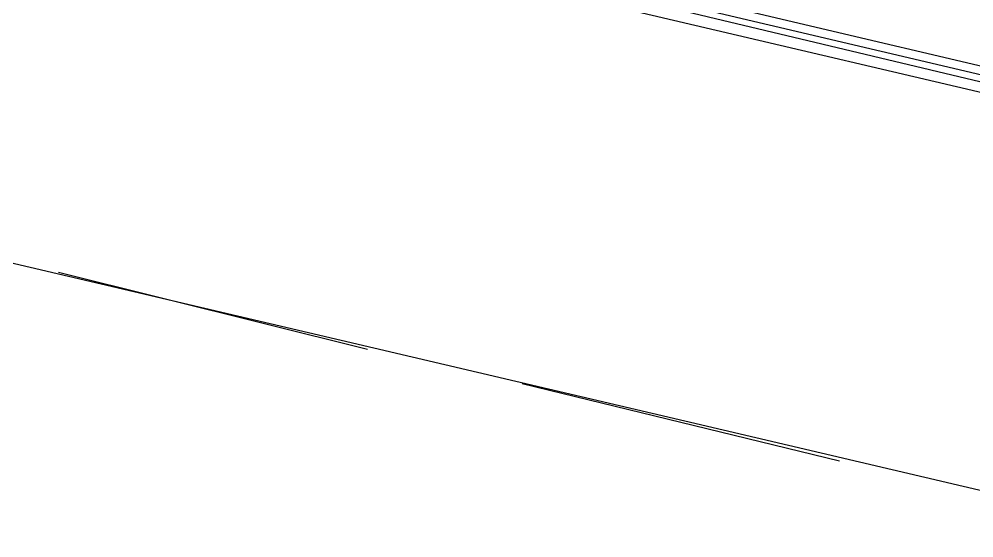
# Model space of a CAD drawing. Header units: feet. Extents: x -84 to 198, y -22 to 181.
# Drawn here: x 121.206 to 122.689, y 144.564 to 145.371 of the extents above; entities that cross this region are included whole.
import ezdxf

# ---------------------------------------------------------------- set-up
doc = ezdxf.new("R2010")
doc.units = ezdxf.units.FT
doc.layers.add('A-LINEA', color=7, linetype='CONTINUOUS')

msp = doc.modelspace()

# ---------------------------------------------------------------- linework, layer by layer
at = {"layer": 'A-LINEA'}
for p, q in [((123.0133, 144.5644), (119.0933, 145.4844)), ((121.2667, 144.9778), (121.7467, 144.8578)), ((121.9867, 144.8044), (122.48, 144.6844))]:
    msp.add_line(p, q, dxfattribs=at)
for points in [[(123.2667, 145.1644), (119.1333, 146.1378), (119.1333, 146.1244), (123.2667, 145.1511), (123.2667, 145.1644)], [(123.2667, 145.1378), (119.1333, 146.1244), (119.12, 146.1244), (119.12, 146.0978), (123.2667, 145.1244), (123.2667, 145.1378)]]:
    msp.add_lwpolyline(points, dxfattribs=at)

doc.saveas('drawing.dxf')
